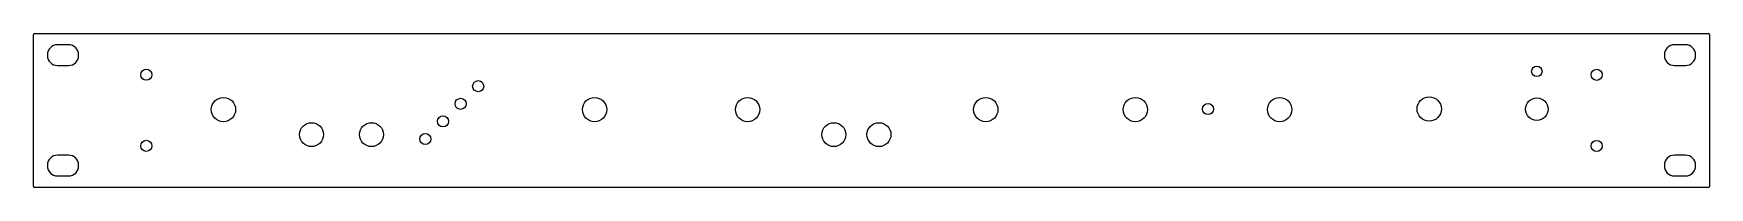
# Model space of a CAD drawing. Header units: millimetres. Extents: x 0 to 483, y 0 to 44.
import ezdxf

# ---------------------------------------------------------------- set-up
doc = ezdxf.new("R2010")
doc.units = ezdxf.units.MM
doc.layers.add('Kontur', color=7, linetype='CONTINUOUS')

msp = doc.modelspace()

# ---------------------------------------------------------------- linework, layer by layer
at = {"layer": 'Kontur', "color": 7, "linetype": 'CONTINUOUS'}
for p, q in [((0, 0.25), (0, 44.15)), ((0.25, 44.4), (482.75, 44.4)), ((483, 44.15), (483, 0.25)), ((10.09, 41.165), (6.91, 41.165)), ((476.09, 41.165), (472.91, 41.165)), ((4, 38.255), (4, 38.075)), ((6.91, 35.165), (10.09, 35.165)), ((13, 38.075), (13, 38.255)), ((470, 38.255), (470, 38.075)), ((472.91, 35.165), (476.09, 35.165)), ((479, 38.075), (479, 38.255)), ((4, 6.415), (4, 6.235)), ((10.09, 9.325), (6.91, 9.325)), ((13, 6.235), (13, 6.415)), ((470, 6.415), (470, 6.235)), ((476.09, 9.325), (472.91, 9.325)), ((479, 6.235), (479, 6.415)), ((482.75, 0), (0.25, 0)), ((6.91, 3.325), (10.09, 3.325)), ((472.91, 3.325), (476.09, 3.325))]:
    msp.add_line(p, q, dxfattribs=at)
for centre, radius in [((32.5, 32.5), 1.6), ((433.25, 33.495), 1.5), ((450.5, 32.495), 1.6), ((128.149, 29.21), 1.6), ((54.733, 22.467), 3.5), ((123.069, 24.13), 1.6), ((161.69, 22.467), 3.5), ((205.79, 22.467), 3.5), ((274.432, 22.467), 3.5), ((317.53, 22.467), 3.5), ((338.48, 22.605), 1.6), ((359.13, 22.467), 3.5), ((402.23, 22.621), 3.5), ((433.25, 22.601), 3.25), ((117.989, 19.05), 1.6), ((80.129, 15.241), 3.45), ((97.379, 15.241), 3.45), ((112.909, 13.97), 1.6), ((230.649, 15.241), 3.45), ((243.649, 15.241), 3.45), ((32.5, 12), 1.6), ((450.5, 11.995), 1.6)]:
    msp.add_circle(centre, radius, dxfattribs=at)
for centre, radius, start, end in [((0.25, 44.15), 0.25, 90, 180), ((482.75, 44.15), 0.25, 0, 90), ((6.91, 38.255), 2.91, 90, 180), ((10.09, 38.255), 2.91, 0, 90), ((472.91, 38.255), 2.91, 90, 180), ((476.09, 38.255), 2.91, 0, 90), ((6.91, 38.075), 2.91, 180, 270), ((10.09, 38.075), 2.91, 270, 360), ((472.91, 38.075), 2.91, 180, 270), ((476.09, 38.075), 2.91, 270, 360), ((6.91, 6.415), 2.91, 90, 180), ((6.91, 6.235), 2.91, 180, 270), ((10.09, 6.415), 2.91, 0, 90), ((10.09, 6.235), 2.91, 270, 360), ((472.91, 6.415), 2.91, 90, 180), ((472.91, 6.235), 2.91, 180, 270), ((476.09, 6.415), 2.91, 0, 90), ((476.09, 6.235), 2.91, 270, 360), ((0.25, 0.25), 0.25, 180, 270), ((482.75, 0.25), 0.25, -90, 0)]:
    msp.add_arc(centre, radius, start, end, dxfattribs=at)

doc.saveas('drawing.dxf')
